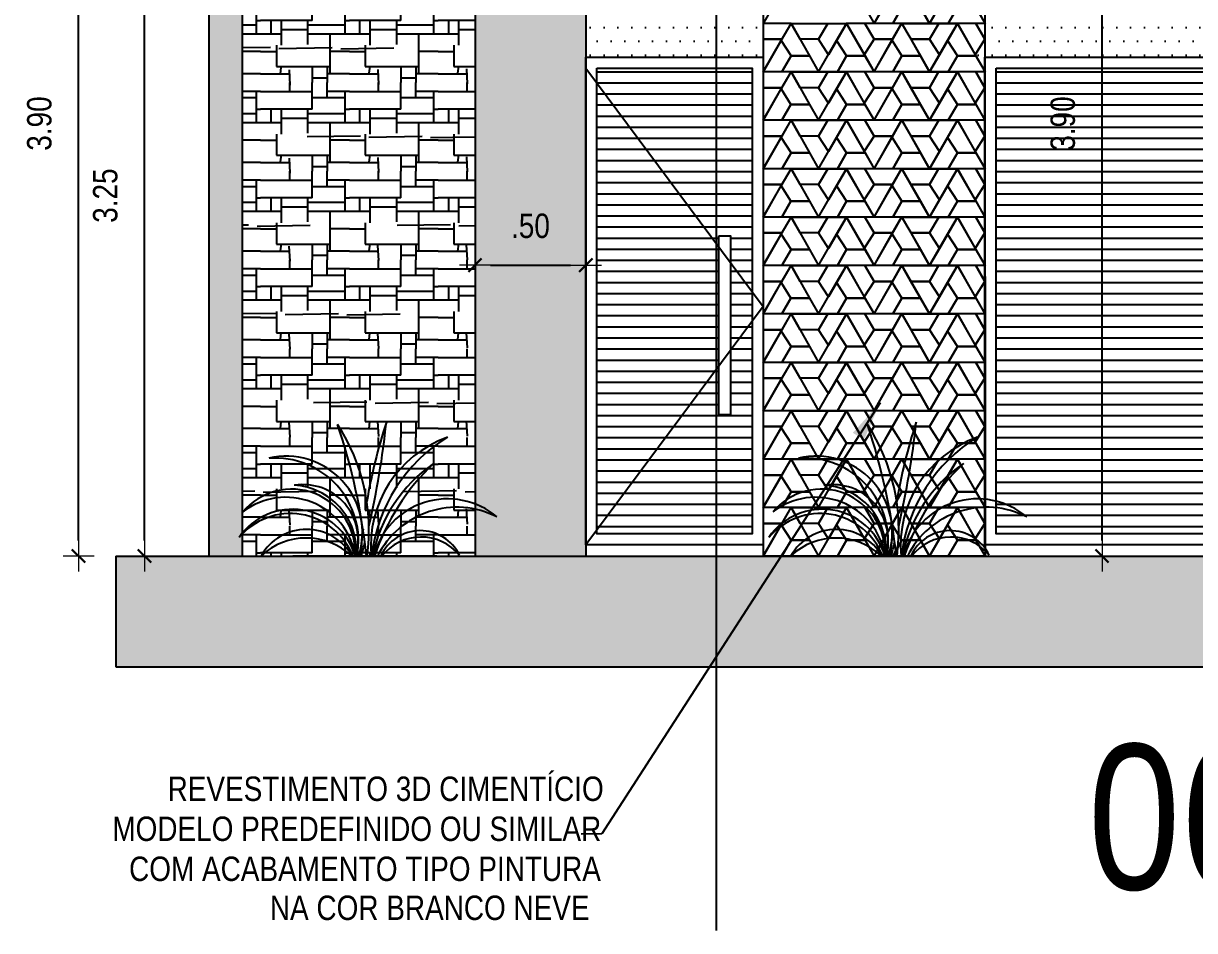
# Model space of a CAD drawing. Header units: millimetres. Extents: x -677 to -23, y -135 to 1112.
# Drawn here: x -68.19 to -62.91, y 872.84 to 876.93 of the extents above; entities that cross this region are included whole.
import ezdxf
from ezdxf.enums import TextEntityAlignment as Align

# ---------------------------------------------------------------- set-up
doc = ezdxf.new("R2010")
doc.units = ezdxf.units.MM
doc.header["$LTSCALE"] = 20
doc.header["$MEASUREMENT"] = 0
doc.header["$PDSIZE"] = -5
doc.linetypes.add('CONTINU', pattern=[0])
doc.linetypes.add('HIDDEN2', pattern=[0.1875, 0.125, -0.0625])
doc.layers.get('0').update_dxf_attribs({"linetype": 'CONTINUOUS'})
doc.layers.get('Defpoints').update_dxf_attribs({"linetype": 'CONTINUOUS'})
for name, color, linetype in [('AR-ALV', 5, 'CONTINUOUS'), ('COTAS', 7, 'CONTINUOUS'), ('E-hatch', 8, 'CONTINUOUS'), ('E-txt-g', 3, 'CONTINUOUS'), ('E-TXT-Y', 2, 'CONTINUOUS'), ('PLANTAS', 8, 'CONTINUOUS'), ('TEXTO3', 4, 'CONTINUOUS')]:
    doc.layers.add(name, color=color, linetype=linetype)
for name, color, linetype, lineweight in [('E-Pen-C', 4, 'CONTINUOUS', 15), ('E-Pen-G', 3, 'CONTINUOUS', 30), ('E-Txt-W', 7, 'CONTINUOUS', 20)]:
    doc.layers.add(name, color=color, linetype=linetype, lineweight=lineweight)
doc.styles.add('F2', font='swissc.ttf')
doc.dimstyles.new('DIMENSION-1', dxfattribs={"dimtxt": 0.11, "dimasz": 0.07, "dimexe": 1, "dimexo": 0, "dimgap": 0.12, "dimtad": 1, "dimzin": 7, "dimdsep": 46, "dimtxsty": 'F2', "dimblk1": 'TRACO', "dimblk2": 'TRACO', "dimsah": 1, "dimcen": 1, "dimse1": 1, "dimse2": 1, "dimclrd": 256, "dimclre": 256, "dimclrt": 6, "dimadec": 0, "dimazin": 0, "dimtfac": 1, "dimtix": 1, "dimtmove": 2, "dimatfit": 3, "dimldrblk": 'TRACO', "dimfxl": 1, "dimtolj": 1, "dimtzin": 0, "dimarcsym": 0})
doc.dimstyles.get("Standard").update_dxf_attribs({"dimtxt": 0.18, "dimasz": 0.18, "dimexe": 0.18, "dimexo": 0.0625, "dimgap": 0.09, "dimtad": 0, "dimtih": 1, "dimtoh": 1, "dimdec": 4, "dimzin": 0, "dimdsep": 46, "dimtxsty": 'Standard', "dimcen": 0.09, "dimadec": 0, "dimazin": 0, "dimtfac": 1, "dimtdec": 4, "dimtofl": 0, "dimtmove": 0, "dimatfit": 3, "dimfxl": 1, "dimtolj": 1, "dimtzin": 0, "dimarcsym": 0})
pattern_1 = [(7e-15, (-76.3195, 138.66608), (0.03125, 0.0625), [0, -0.0625])]

# ---------------------------------------------------------------- blocks, each defined once
blk = doc.blocks.new('PLANT3L')
at = {"layer": 'PLANTAS', "color": 8}
blk.add_line((0.3351, 0.0015), (-0.3143, 0.0015), dxfattribs=at)
for centre, radius, start, end in [((-0.844, 0.1188), 0.8728, 352.2755, 33.0522), ((-2.7892, -0.3038), 2.8236, 6.2078, 18.5584), ((2.4214, -0.1546), 2.4353, 161.8415, 170.5179), ((-3.6764, 1.0004), 3.8044, 346.8713, 354.0253), ((0.5549, 0.0478), 0.5179, 109.7641, 185.1275), ((0.7667, -0.0849), 0.7313, 121.6539, 173.2153), ((-0.344, 0.1081), 0.3431, 341.8974, 103.3195), ((-0.3936, 0.0678), 0.3752, 349.8247, 94.1396), ((0.6959, -0.1285), 0.6634, 124.5088, 168.6962), ((1.0314, -0.3304), 1.0326, 133.5399, 161.2512), ((-0.3232, 0.0255), 0.2951, 356.0104, 87.1327), ((-0.2675, 0.0759), 0.2474, 342.7807, 98.9544), ((-0.3201, 0.0157), 0.2871, 357.1633, 139.9251), ((-0.3458, -0.0523), 0.3187, 9.7129, 127.5025), ((-0.3154, -0.0813), 0.2937, 16.3782, 145.4428), ((0.3837, -0.0849), 0.3441, 49.7127, 165.4673), ((0.4246, -0.1784), 0.3997, 62.9698, 153.252), ((-0.3255, -0.1107), 0.3035, 21.6985, 139.7769), ((-0.253, -0.1136), 0.2351, 29.3177, 150.4844), ((2.4214, -0.1546), 2.4353, 173.4597, 176.3258), ((0.2607, -0.08), 0.1958, 25.7178, 155.4156), ((-0.2539, -0.2151), 0.2978, 46.662, 133.1395), ((-3.6764, 1.0004), 3.8044, 344.7781, 345.723), ((0.2638, -0.1375), 0.2245, 39.4292, 141.7202)]:
    blk.add_arc(centre, radius, start, end, dxfattribs=at)
blk = doc.blocks.new('TRACO')
at = {"layer": 'E-Pen-C'}
for p, q in [((0, 1), (0, -1)), ((-1, 0), (1, 0))]:
    blk.add_line(p, q, dxfattribs=at)
at = {"layer": 'E-Pen-G'}
blk.add_line((-0.424, -0.424), (0.424, 0.424), dxfattribs=at)
blk = doc.blocks.new('*D627')
at = {"color": 4, "lineweight": -2}
blk.add_line((-63.3236, 874.6024), (-63.3236, 878.3624), dxfattribs=at)
at = {"layer": 'Defpoints', "color": 0, "linetype": 'Continuous'}
for p in [(-63.8015, 878.4324), (-63.3236, 878.4324), (-63.8514, 874.5324)]:
    blk.add_point(p, dxfattribs=at)
at = {"color": 4, "linetype": 'Continuous', "lineweight": -2, "xscale": 0.07, "yscale": 0.07, "zscale": 0.07}
for p, rotation in [((-63.3236, 878.4324), 90), ((-63.3236, 874.5324), 270)]:
    blk.add_blockref('TRACO', p, dxfattribs=dict(at, rotation=rotation))
at = {"color": 4, "linetype": 'Continuous', "insert": (-63.5001, 876.4824), "char_height": 0.11, "attachment_point": 5, "rotation": 90, "style": 'F2'}
blk.add_mtext('\\A1;3.90', dxfattribs=at)
blk = doc.blocks.new('*D629')
at = {"color": 4, "lineweight": -2}
blk.add_line((-67.6423, 874.6024), (-67.6423, 877.7124), dxfattribs=at)
at = {"layer": 'Defpoints', "color": 0, "linetype": 'Continuous'}
for p in [(-67.6423, 877.7824), (-67.4352, 877.7824), (-67.4352, 874.5324)]:
    blk.add_point(p, dxfattribs=at)
at = {"color": 4, "linetype": 'Continuous', "lineweight": -2, "xscale": 0.07, "yscale": 0.07, "zscale": 0.07}
for p, rotation in [((-67.6423, 877.7824), 90), ((-67.6423, 874.5324), 270)]:
    blk.add_blockref('TRACO', p, dxfattribs=dict(at, rotation=rotation))
at = {"color": 4, "linetype": 'Continuous', "insert": (-67.8188, 876.1574), "char_height": 0.11, "attachment_point": 5, "rotation": 90, "style": 'F2'}
blk.add_mtext('\\A1;3.25', dxfattribs=at)
blk = doc.blocks.new('*D632')
at = {"color": 4, "lineweight": -2}
blk.add_line((-66.0815, 875.8441), (-65.7215, 875.8441), dxfattribs=at)
at = {"layer": 'Defpoints', "color": 0, "linetype": 'Continuous'}
for p in [(-66.1515, 876.8276), (-65.6515, 876.8276), (-65.6515, 875.8441)]:
    blk.add_point(p, dxfattribs=at)
at = {"color": 4, "linetype": 'Continuous', "lineweight": -2, "xscale": 0.07, "yscale": 0.07, "zscale": 0.07, "rotation": 180}
blk.add_blockref('TRACO', (-66.1515, 875.8441), dxfattribs=at)
at = {"color": 4, "linetype": 'Continuous', "lineweight": -2, "xscale": 0.07, "yscale": 0.07, "zscale": 0.07}
blk.add_blockref('TRACO', (-65.6515, 875.8441), dxfattribs=at)
at = {"color": 4, "linetype": 'Continuous', "insert": (-65.9015, 876.0205), "char_height": 0.11, "attachment_point": 5, "style": 'F2'}
blk.add_mtext('\\A1;.50', dxfattribs=at)
blk = doc.blocks.new('*D620')
at = {"color": 4, "lineweight": -2}
blk.add_line((-67.9398, 874.6024), (-67.9398, 878.3624), dxfattribs=at)
at = {"layer": 'Defpoints', "color": 0, "linetype": 'Continuous'}
for p in [(-67.9398, 878.4324), (-67.3515, 878.4324), (-67.3515, 874.5324)]:
    blk.add_point(p, dxfattribs=at)
at = {"color": 4, "linetype": 'Continuous', "lineweight": -2, "xscale": 0.07, "yscale": 0.07, "zscale": 0.07}
for p, rotation in [((-67.9398, 878.4324), 90), ((-67.9398, 874.5324), 270)]:
    blk.add_blockref('TRACO', p, dxfattribs=dict(at, rotation=rotation))
at = {"color": 4, "linetype": 'Continuous', "insert": (-68.1163, 876.4824), "char_height": 0.11, "attachment_point": 5, "rotation": 90, "style": 'F2'}
blk.add_mtext('\\A1;3.90', dxfattribs=at)
blk = doc.blocks.new('IND_DES')
at = {"layer": 'E-Txt-W', "color": 7}
blk.add_line((0.0269, -0.2428), (0.1984, -0.2428), dxfattribs=at)
at = {"layer": 'E-txt-g', "color": 7, "style": 'F2'}
for s, p in [('ESCALA', (-0.4463, -0.2864)), ('1', (0.2426, -0.2864)), (':', (0.3988, -0.2706))]:
    blk.add_text(s, height=0.1, dxfattribs=at).set_placement(p)
blk.add_attdef('ESCALA', (0.4897, -0.2812), '', height=0.1, dxfattribs=at)
at = {"layer": 'E-Txt-W', "color": 6, "style": 'F2'}
blk.add_attdef('00', text='', height=0.4, dxfattribs=at).set_placement((-0.7083, -0.2881), align=Align.CENTER)
at = {"layer": 'E-TXT-Y', "color": 7, "style": 'F2'}
for tag, p in [('PROJETO', (-0.4563, 0.1829)), ('DESENHO', (-0.4582, -0.0658))]:
    blk.add_attdef(tag, p, '', height=0.175, dxfattribs=at)

msp = doc.modelspace()

# ---------------------------------------------------------------- hatches: boundary and pattern name
at = {"linetype": 'Continuous'}
h = msp.add_hatch(dxfattribs=at)
h.set_pattern_fill('PATIO4', color=8, scale=0.4, style=0, pattern_type=2)
h.set_pattern_definition([(270, (-76.1075, 138.94608), (0.4, -0.4), [0.108, -0.292]), (180, (-76.0875, 138.94608), (-0.4, -0.4), [0.232, -0.168]), (7e-15, (-76.3195, 139.02608), (0.4, 0.4), [0.232, -0.168]), (7e-15, (-76.0875, 138.99808), (0.4, 0.4), [0.148, -0.252]), (90, (-76.0195, 138.99808), (-0.4, 0.4), [0.068, -0.332]), (7e-15, (-76.1075, 138.88608), (0.4, 0.4), [0.188, -0.212]), (180, (-76.0195, 138.68608), (-0.4, -0.4), [0.068, -0.332]), (270, (-75.9395, 139.02608), (0.4, -0.4), [0.14, -0.26]), (7e-15, (-75.9395, 138.94608), (0.4, 0.4), [0.02, -0.38]), (270, (-76.0075, 138.88608), (0.4, -0.4), [0.18, -0.22]), (7e-15, (-76.3195, 138.88608), (0.4, 0.4), [0.092, -0.308]), (270, (-76.2275, 138.94608), (0.4, -0.4), [0.112, -0.288]), (180.9548, (-76.007502, 138.838077), (-23.60000044446, -0.39998286928), [0.2400332, -23.7632996]), (180, (-75.9195, 139.02608), (-0.4, -0.4), [0.1, -0.3]), (180, (-75.9195, 138.70608), (-0.4, -0.4), [0.1, -0.3]), (270, (-76.0195, 138.73408), (0.4, -0.4), [0.068, -0.332]), (7e-15, (-76.3195, 138.70608), (0.4, 0.4), [0.132, -0.268]), (273.3665, (-76.191502, 138.734077), (0.40000438534, -6.3999997288), [0.0681176, -6.7436372]), (90, (-76.2715, 138.88608), (-0.4, 0.4), [0.06, -0.34]), (180, (-75.9195, 138.80608), (-0.4, -0.4), [0.088, -0.312]), (7e-15, (-76.3195, 138.80608), (0.4, 0.4), [0.072, -0.328]), (7e-15, (-76.2475, 138.73808), (0.4, 0.4), [0.24, -0.16]), (90, (-76.1875, 139.02608), (-0.4, 0.4), [0.04, -0.36]), (7e-15, (-76.1075, 138.92608), (0.4, 0.4), [0.168, -0.232]), (7e-15, (-76.2275, 138.90608), (0.4, 0.4), [0.12, -0.28]), (270, (-76.2475, 138.83408), (0.4, -0.4), [0.096, -0.304]), (262.875, (-76.2275, 138.738077), (0.3999993128, 2.800000152), [0.0322492, -3.192654]), (90, (-76.0875, 138.94608), (-0.4, 0.4), [0.12, -0.28]), (270, (-76.0875, 138.73808), (0.4, -0.4), [0.072, -0.328])])
h.paths.add_polyline_path([(-63.8515, 878.3824), (-67.3515, 878.3824), (-67.3515, 877.7824), (-67.2015, 877.7824), (-67.2015, 874.5324), (-66.1515, 874.5324), (-66.1515, 877.7824), (-63.8515, 877.7824)])
h = msp.add_hatch()
h.set_pattern_fill('DOTS', color=6, style=0)
h.set_pattern_definition(pattern_1)
h.paths.add_polyline_path([(-66.1515, 877.7824), (-66.1515, 874.5324), (-65.6515, 874.5324), (-65.6515, 877.2824), (-64.5268, 877.2824), (-64.5206, 877.2932), (-64.5137, 877.2824), (-60.8515, 877.2824), (-60.8515, 874.5324), (-60.3515, 874.5324), (-60.3515, 877.7824)])
h.paths.add_polyline_path([(-67.3515, 874.5324), (-67.2015, 874.5324), (-67.2015, 877.7824), (-67.3515, 877.7824)])
h = msp.add_hatch()
h.set_pattern_fill('DOTS,_O', color=4)
h.set_pattern_definition(pattern_1)
h.paths.add_polyline_path([(-64.8515, 877.1521), (-64.8522, 877.1521), (-64.8515, 877.1533), (-64.8515, 877.2824), (-65.6515, 877.2824), (-65.6515, 876.7824), (-64.8515, 876.7824), (-64.8515, 876.9338), (-64.8522, 876.9338), (-64.8515, 876.9349)])
h.paths.add_polyline_path([(-60.8515, 877.2824), (-63.8619, 877.2824), (-63.8956, 877.2297), (-63.8921, 877.2237), (-63.8514, 877.1521), (-63.8926, 877.1521), (-63.8515, 877.0805), (-63.8959, 877.0109), (-63.8514, 876.9338), (-63.8926, 876.9338), (-63.8515, 876.8622), (-63.8956, 876.7931), (-63.8921, 876.787), (-63.8515, 876.7157), (-63.8515, 876.7824), (-60.8515, 876.7824)])
h = msp.add_hatch(dxfattribs=at)
h.set_pattern_fill('ANSI31', color=8, scale=0.4, angle=135, style=0)
h.set_pattern_definition([(180, (-76.3195, 138.666077), (-7e-18, -0.05), [])])
h.paths.add_polyline_path([(-63.8015, 876.7324), (-60.9015, 876.7324), (-60.9015, 874.6324), (-63.8015, 874.6324)])
h.paths.add_polyline_path([(-65.6015, 876.7324), (-64.9015, 876.7324), (-64.9015, 874.6324), (-65.6015, 874.6324)])
h.paths.add_polyline_path([(-65.0521, 875.9758), (-64.9999, 875.9758), (-64.9999, 875.1683), (-65.0521, 875.1683)], flags=16)
at = {"layer": 'COTAS', "linetype": 'CONTINU'}
h = msp.add_hatch(dxfattribs=at)
h.set_pattern_fill('ANSI38', color=8, scale=0.25, style=0)
h.set_pattern_definition([(45, (14.953876, 138.616077), (-0.0220970869, 0.0220970869), []), (135, (14.953876, 138.616077), (-0.0662912607, 0.0220970869), [0.078125, -0.046875])])
h.paths.add_polyline_path([(-59.9532, 874.0324), (-59.9532, 874.5324), (-67.7713, 874.5324), (-67.7713, 874.0324)])

# ---------------------------------------------------------------- linework, layer by layer
at = {"color": 8, "linetype": 'Continuous'}
for p, q in [((-65.0642, 878.8477), (-65.0642, 872.8435)), ((-64.8515, 877.2824), (-64.8515, 874.5324)), ((-63.8515, 877.2824), (-63.8514, 874.5324)), ((-67.7713, 874.5324), (-67.7713, 874.0324))]:
    msp.add_line(p, q, dxfattribs=at)
at = {"color": 1, "linetype": 'Continuous'}
msp.add_line((-67.7713, 874.5324), (-59.9532, 874.5324), dxfattribs=at)
at = {"color": 8, "linetype": 'Continuous', "flags": 128}
for points in [[(-64.8515, 876.9354), (-64.8506, 876.9338), (-64.767, 877.0805), (-64.8507, 877.0805), (-64.8515, 877.0792)], [(-64.8515, 876.8636), (-64.8507, 876.8622), (-64.767, 876.8622), (-64.7263, 876.9338), (-64.8515, 876.9338)], [(-63.8514, 876.9338), (-63.8926, 876.9338), (-63.8515, 876.8622), (-63.8514, 876.8622)], [(-64.8515, 876.8609), (-64.8507, 876.8622), (-64.8515, 876.8636)], [(-64.8515, 876.7171), (-64.8506, 876.7155), (-64.767, 876.8622), (-64.8507, 876.8622), (-64.8515, 876.8609)], [(-63.8514, 876.8622), (-63.8515, 876.8622), (-63.8959, 876.7926), (-63.8514, 876.7155)], [(-64.8516, 876.6453), (-64.8508, 876.6439), (-64.7672, 876.6439), (-64.7264, 876.7155), (-64.8516, 876.7155)], [(-63.8515, 876.7155), (-63.8927, 876.7155), (-63.8516, 876.6439), (-63.8515, 876.6439)], [(-64.8516, 876.6426), (-64.8508, 876.6439), (-64.8516, 876.6453)], [(-64.8516, 876.4988), (-64.8507, 876.4972), (-64.7672, 876.6439), (-64.8508, 876.6439), (-64.8516, 876.6426)], [(-63.8515, 876.6439), (-63.8516, 876.6439), (-63.896, 876.5743), (-63.8515, 876.4972)], [(-64.8515, 876.427), (-64.8507, 876.4256), (-64.767, 876.4256), (-64.7263, 876.4972), (-64.8515, 876.4972)], [(-63.8514, 876.4972), (-63.8926, 876.4972), (-63.8515, 876.4256), (-63.8514, 876.4256)], [(-64.8515, 876.4243), (-64.8507, 876.4256), (-64.8515, 876.427)], [(-64.8515, 876.2805), (-64.8506, 876.2789), (-64.767, 876.4256), (-64.8507, 876.4256), (-64.8515, 876.4243)], [(-63.8514, 876.4256), (-63.8515, 876.4256), (-63.8959, 876.356), (-63.8514, 876.2789)], [(-64.8516, 876.2087), (-64.8508, 876.2073), (-64.7672, 876.2073), (-64.7264, 876.2789), (-64.8516, 876.2789)], [(-63.8515, 876.2789), (-63.8927, 876.2789), (-63.8516, 876.2073), (-63.8515, 876.2073)], [(-64.8516, 876.206), (-64.8508, 876.2073), (-64.8516, 876.2087)], [(-64.8516, 876.0622), (-64.8507, 876.0605), (-64.7672, 876.2073), (-64.8508, 876.2073), (-64.8516, 876.206)], [(-63.8515, 876.2073), (-63.8516, 876.2073), (-63.896, 876.1377), (-63.8515, 876.0605)], [(-64.8515, 875.9904), (-64.8507, 875.989), (-64.767, 875.989), (-64.7263, 876.0605), (-64.8515, 876.0605)], [(-63.8514, 876.0605), (-63.8926, 876.0605), (-63.8515, 875.989), (-63.8514, 875.989)], [(-64.8515, 875.9877), (-64.8507, 875.989), (-64.8515, 875.9904)], [(-64.8515, 875.8439), (-64.8506, 875.8422), (-64.767, 875.989), (-64.8507, 875.989), (-64.8515, 875.9877)], [(-63.8514, 875.989), (-63.8515, 875.989), (-63.8959, 875.9194), (-63.8514, 875.8422)], [(-64.8516, 875.7721), (-64.8508, 875.7707), (-64.7672, 875.7707), (-64.7264, 875.8422), (-64.8516, 875.8422)], [(-63.8515, 875.8422), (-63.8927, 875.8422), (-63.8516, 875.7707), (-63.8515, 875.7707)], [(-64.8516, 875.7694), (-64.8508, 875.7707), (-64.8516, 875.7721)], [(-64.8516, 875.6256), (-64.8507, 875.6239), (-64.7672, 875.7707), (-64.8508, 875.7707), (-64.8516, 875.7694)], [(-63.8515, 875.7707), (-63.8516, 875.7707), (-63.896, 875.7011), (-63.8515, 875.6239)], [(-64.8515, 875.5538), (-64.8507, 875.5523), (-64.767, 875.5523), (-64.7263, 875.6239), (-64.8515, 875.6239)], [(-63.8514, 875.6239), (-63.8926, 875.6239), (-63.8515, 875.5523), (-63.8514, 875.5523)], [(-64.8515, 875.5511), (-64.8507, 875.5523), (-64.8515, 875.5538)], [(-64.8515, 875.4073), (-64.8506, 875.4056), (-64.767, 875.5523), (-64.8507, 875.5523), (-64.8515, 875.5511)], [(-63.8514, 875.5523), (-63.8515, 875.5523), (-63.8959, 875.4828), (-63.8514, 875.4056)], [(-64.8515, 875.3355), (-64.8507, 875.334), (-64.767, 875.334), (-64.7263, 875.4056), (-64.8515, 875.4056)], [(-63.8514, 875.4056), (-63.8926, 875.4056), (-63.8515, 875.334), (-63.8514, 875.334)], [(-64.8515, 875.3327), (-64.8507, 875.334), (-64.8515, 875.3355)], [(-64.8515, 875.189), (-64.8506, 875.1873), (-64.767, 875.334), (-64.8507, 875.334), (-64.8515, 875.3327)], [(-63.8514, 875.334), (-63.8515, 875.334), (-63.8959, 875.2645), (-63.8514, 875.1873)], [(-64.8515, 875.1172), (-64.8507, 875.1157), (-64.767, 875.1157), (-64.7263, 875.1873), (-64.8515, 875.1873)], [(-63.8514, 875.1873), (-63.8926, 875.1873), (-63.8515, 875.1157), (-63.8514, 875.1157)], [(-64.8515, 875.1144), (-64.8507, 875.1157), (-64.8515, 875.1172)], [(-64.8515, 874.9707), (-64.8506, 874.969), (-64.767, 875.1157), (-64.8507, 875.1157), (-64.8515, 875.1144)], [(-63.8514, 875.1157), (-63.8515, 875.1157), (-63.8959, 875.0462), (-63.8514, 874.969)], [(-64.8515, 874.8989), (-64.8507, 874.8974), (-64.767, 874.8974), (-64.7263, 874.969), (-64.8515, 874.969)], [(-63.8514, 874.969), (-63.8926, 874.969), (-63.8515, 874.8974), (-63.8514, 874.8974)], [(-64.8515, 874.8961), (-64.8507, 874.8974), (-64.8515, 874.8989)], [(-64.8515, 874.7524), (-64.8506, 874.7507), (-64.767, 874.8974), (-64.8507, 874.8974), (-64.8515, 874.8961)], [(-63.8514, 874.8974), (-63.8515, 874.8974), (-63.8959, 874.8279), (-63.8514, 874.7507)], [(-64.8515, 874.6806), (-64.8507, 874.6791), (-64.767, 874.6791), (-64.7263, 874.7507), (-64.8515, 874.7507)], [(-63.8514, 874.7507), (-63.8926, 874.7507), (-63.8515, 874.6791), (-63.8514, 874.6791)], [(-64.8515, 874.6778), (-64.8507, 874.6791), (-64.8515, 874.6806)], [(-64.8515, 874.5341), (-64.8506, 874.5324), (-64.767, 874.6791), (-64.8507, 874.6791), (-64.8515, 874.6778)], [(-63.8514, 874.6791), (-63.8515, 874.6791), (-63.8959, 874.6096), (-63.8514, 874.5324)]]:
    msp.add_lwpolyline(points, dxfattribs=at)
for points in [[(-64.2682, 877.0805), (-64.3519, 877.0805), (-64.3963, 877.0109), (-64.3518, 876.9338)], [(-64.226, 877.0054), (-64.2671, 876.9338), (-64.3518, 876.9338), (-64.2704, 877.0749)], [(-64.1851, 877.0805), (-64.1014, 877.0805), (-64.057, 877.0109), (-64.1016, 876.9338)], [(-63.9758, 877.0054), (-64.0169, 876.9338), (-64.1016, 876.9338), (-64.0202, 877.0749)], [(-64.1016, 876.9338), (-64.2671, 876.9338), (-64.226, 877.0054), (-64.1423, 877.0054)], [(-63.8514, 876.9338), (-64.0169, 876.9338), (-63.9758, 877.0054), (-63.8921, 877.0054)], [(-64.6427, 876.787), (-64.7264, 876.787), (-64.7708, 876.8566), (-64.7263, 876.9338)], [(-64.7263, 876.9338), (-64.5608, 876.9338), (-64.6019, 876.8622), (-64.6855, 876.8622)], [(-64.6019, 876.8622), (-64.5608, 876.9338), (-64.4761, 876.9338), (-64.5575, 876.7926)], [(-64.3925, 876.787), (-64.4762, 876.787), (-64.5206, 876.8566), (-64.4761, 876.9338)], [(-64.3519, 876.8622), (-64.393, 876.9338), (-64.4777, 876.9338), (-64.3963, 876.7926)], [(-64.2275, 876.9338), (-64.393, 876.9338), (-64.3519, 876.8622), (-64.2682, 876.8622)], [(-64.1423, 876.787), (-64.226, 876.787), (-64.2704, 876.8566), (-64.2259, 876.9338)], [(-64.2259, 876.9338), (-64.0604, 876.9338), (-64.1014, 876.8622), (-64.1851, 876.8622)], [(-64.1014, 876.8622), (-64.0604, 876.9338), (-63.9756, 876.9338), (-64.057, 876.7926)], [(-63.8921, 876.787), (-63.9758, 876.787), (-64.0202, 876.8566), (-63.9756, 876.9338)], [(-63.8515, 876.8622), (-63.8926, 876.9338), (-63.9773, 876.9338), (-63.8959, 876.7926)], [(-64.2682, 876.8622), (-64.3519, 876.8622), (-64.3963, 876.7926), (-64.3518, 876.7155)], [(-64.1851, 876.8622), (-64.1014, 876.8622), (-64.057, 876.7926), (-64.1016, 876.7155)], [(-64.7264, 876.787), (-64.7675, 876.7155), (-64.8522, 876.7155), (-64.7708, 876.8566)], [(-64.4762, 876.787), (-64.5173, 876.7155), (-64.602, 876.7155), (-64.5206, 876.8566)], [(-64.226, 876.787), (-64.2671, 876.7155), (-64.3518, 876.7155), (-64.2704, 876.8566)], [(-63.9758, 876.787), (-64.0169, 876.7155), (-64.1016, 876.7155), (-64.0202, 876.8566)], [(-64.602, 876.7155), (-64.7675, 876.7155), (-64.7264, 876.787), (-64.6427, 876.787)], [(-64.3518, 876.7155), (-64.5173, 876.7155), (-64.4762, 876.787), (-64.3925, 876.787)], [(-64.1016, 876.7155), (-64.2671, 876.7155), (-64.226, 876.787), (-64.1423, 876.787)], [(-63.8514, 876.7155), (-64.0169, 876.7155), (-63.9758, 876.787), (-63.8921, 876.787)], [(-64.6429, 876.5687), (-64.7265, 876.5687), (-64.7709, 876.6383), (-64.7264, 876.7155)], [(-64.7264, 876.7155), (-64.5609, 876.7155), (-64.602, 876.6439), (-64.6857, 876.6439)], [(-64.602, 876.6439), (-64.5609, 876.7155), (-64.4762, 876.7155), (-64.5576, 876.5743)], [(-64.3927, 876.5687), (-64.4763, 876.5687), (-64.5207, 876.6383), (-64.4762, 876.7155)], [(-64.352, 876.6439), (-64.3931, 876.7155), (-64.4778, 876.7155), (-64.3964, 876.5743)], [(-64.2276, 876.7155), (-64.3931, 876.7155), (-64.352, 876.6439), (-64.2684, 876.6439)], [(-64.1425, 876.5687), (-64.2261, 876.5687), (-64.2705, 876.6383), (-64.226, 876.7155)], [(-64.226, 876.7155), (-64.0605, 876.7155), (-64.1016, 876.6439), (-64.1852, 876.6439)], [(-64.1016, 876.6439), (-64.0605, 876.7155), (-63.9758, 876.7155), (-64.0572, 876.5743)], [(-63.8923, 876.5687), (-63.9759, 876.5687), (-64.0203, 876.6383), (-63.9758, 876.7155)], [(-63.8516, 876.6439), (-63.8927, 876.7155), (-63.9774, 876.7155), (-63.896, 876.5743)], [(-64.7265, 876.5687), (-64.7676, 876.4972), (-64.8523, 876.4972), (-64.7709, 876.6383)], [(-64.4763, 876.5687), (-64.5174, 876.4972), (-64.6021, 876.4972), (-64.5207, 876.6383)], [(-64.2684, 876.6439), (-64.352, 876.6439), (-64.3964, 876.5743), (-64.3519, 876.4972)], [(-64.2261, 876.5687), (-64.2672, 876.4972), (-64.3519, 876.4972), (-64.2705, 876.6383)], [(-64.1852, 876.6439), (-64.1016, 876.6439), (-64.0572, 876.5743), (-64.1017, 876.4972)], [(-63.9759, 876.5687), (-64.017, 876.4972), (-64.1017, 876.4972), (-64.0203, 876.6383)], [(-64.6021, 876.4972), (-64.7676, 876.4972), (-64.7265, 876.5687), (-64.6429, 876.5687)], [(-64.3519, 876.4972), (-64.5174, 876.4972), (-64.4763, 876.5687), (-64.3927, 876.5687)], [(-64.1017, 876.4972), (-64.2672, 876.4972), (-64.2261, 876.5687), (-64.1425, 876.5687)], [(-63.8515, 876.4972), (-64.017, 876.4972), (-63.9759, 876.5687), (-63.8923, 876.5687)], [(-64.6427, 876.3504), (-64.7264, 876.3504), (-64.7708, 876.42), (-64.7263, 876.4972)], [(-64.7263, 876.4972), (-64.5608, 876.4972), (-64.6019, 876.4256), (-64.6855, 876.4256)], [(-64.6019, 876.4256), (-64.5608, 876.4972), (-64.4761, 876.4972), (-64.5575, 876.356)], [(-64.3925, 876.3504), (-64.4762, 876.3504), (-64.5206, 876.42), (-64.4761, 876.4972)], [(-64.3519, 876.4256), (-64.393, 876.4972), (-64.4777, 876.4972), (-64.3963, 876.356)], [(-64.2275, 876.4972), (-64.393, 876.4972), (-64.3519, 876.4256), (-64.2682, 876.4256)], [(-64.1423, 876.3504), (-64.226, 876.3504), (-64.2704, 876.42), (-64.2259, 876.4972)], [(-64.2259, 876.4972), (-64.0604, 876.4972), (-64.1014, 876.4256), (-64.1851, 876.4256)], [(-64.1014, 876.4256), (-64.0604, 876.4972), (-63.9756, 876.4972), (-64.057, 876.356)], [(-63.8921, 876.3504), (-63.9758, 876.3504), (-64.0202, 876.42), (-63.9756, 876.4972)], [(-63.8515, 876.4256), (-63.8926, 876.4972), (-63.9773, 876.4972), (-63.8959, 876.356)], [(-64.7264, 876.3504), (-64.7675, 876.2789), (-64.8522, 876.2789), (-64.7708, 876.42)], [(-64.4762, 876.3504), (-64.5173, 876.2789), (-64.602, 876.2789), (-64.5206, 876.42)], [(-64.2682, 876.4256), (-64.3519, 876.4256), (-64.3963, 876.356), (-64.3518, 876.2789)], [(-64.226, 876.3504), (-64.2671, 876.2789), (-64.3518, 876.2789), (-64.2704, 876.42)], [(-64.1851, 876.4256), (-64.1014, 876.4256), (-64.057, 876.356), (-64.1016, 876.2789)], [(-63.9758, 876.3504), (-64.0169, 876.2789), (-64.1016, 876.2789), (-64.0202, 876.42)], [(-64.602, 876.2789), (-64.7675, 876.2789), (-64.7264, 876.3504), (-64.6427, 876.3504)], [(-64.3518, 876.2789), (-64.5173, 876.2789), (-64.4762, 876.3504), (-64.3925, 876.3504)], [(-64.1016, 876.2789), (-64.2671, 876.2789), (-64.226, 876.3504), (-64.1423, 876.3504)], [(-63.8514, 876.2789), (-64.0169, 876.2789), (-63.9758, 876.3504), (-63.8921, 876.3504)], [(-64.6429, 876.1321), (-64.7265, 876.1321), (-64.7709, 876.2017), (-64.7264, 876.2789)], [(-64.7264, 876.2789), (-64.5609, 876.2789), (-64.602, 876.2073), (-64.6857, 876.2073)], [(-64.602, 876.2073), (-64.5609, 876.2789), (-64.4762, 876.2789), (-64.5576, 876.1377)], [(-64.3927, 876.1321), (-64.4763, 876.1321), (-64.5207, 876.2017), (-64.4762, 876.2789)], [(-64.352, 876.2073), (-64.3931, 876.2789), (-64.4778, 876.2789), (-64.3964, 876.1377)], [(-64.2276, 876.2789), (-64.3931, 876.2789), (-64.352, 876.2073), (-64.2684, 876.2073)], [(-64.1425, 876.1321), (-64.2261, 876.1321), (-64.2705, 876.2017), (-64.226, 876.2789)], [(-64.226, 876.2789), (-64.0605, 876.2789), (-64.1016, 876.2073), (-64.1852, 876.2073)], [(-64.1016, 876.2073), (-64.0605, 876.2789), (-63.9758, 876.2789), (-64.0572, 876.1377)], [(-63.8923, 876.1321), (-63.9759, 876.1321), (-64.0203, 876.2017), (-63.9758, 876.2789)], [(-63.8516, 876.2073), (-63.8927, 876.2789), (-63.9774, 876.2789), (-63.896, 876.1377)], [(-64.7265, 876.1321), (-64.7676, 876.0605), (-64.8523, 876.0605), (-64.7709, 876.2017)], [(-64.4763, 876.1321), (-64.5174, 876.0605), (-64.6021, 876.0605), (-64.5207, 876.2017)], [(-64.2684, 876.2073), (-64.352, 876.2073), (-64.3964, 876.1377), (-64.3519, 876.0605)], [(-64.2261, 876.1321), (-64.2672, 876.0605), (-64.3519, 876.0605), (-64.2705, 876.2017)], [(-64.1852, 876.2073), (-64.1016, 876.2073), (-64.0572, 876.1377), (-64.1017, 876.0605)], [(-63.9759, 876.1321), (-64.017, 876.0605), (-64.1017, 876.0605), (-64.0203, 876.2017)], [(-64.6021, 876.0605), (-64.7676, 876.0605), (-64.7265, 876.1321), (-64.6429, 876.1321)], [(-64.3519, 876.0605), (-64.5174, 876.0605), (-64.4763, 876.1321), (-64.3927, 876.1321)], [(-64.1017, 876.0605), (-64.2672, 876.0605), (-64.2261, 876.1321), (-64.1425, 876.1321)], [(-63.8515, 876.0605), (-64.017, 876.0605), (-63.9759, 876.1321), (-63.8923, 876.1321)], [(-64.6427, 875.9138), (-64.7264, 875.9138), (-64.7708, 875.9834), (-64.7263, 876.0605)], [(-64.7263, 876.0605), (-64.5608, 876.0605), (-64.6019, 875.989), (-64.6855, 875.989)], [(-64.6019, 875.989), (-64.5608, 876.0605), (-64.4761, 876.0605), (-64.5575, 875.9194)], [(-64.3925, 875.9138), (-64.4762, 875.9138), (-64.5206, 875.9834), (-64.4761, 876.0605)], [(-64.3519, 875.989), (-64.393, 876.0605), (-64.4777, 876.0605), (-64.3963, 875.9194)], [(-64.2275, 876.0605), (-64.393, 876.0605), (-64.3519, 875.989), (-64.2682, 875.989)], [(-64.1423, 875.9138), (-64.226, 875.9138), (-64.2704, 875.9834), (-64.2259, 876.0605)], [(-64.2259, 876.0605), (-64.0604, 876.0605), (-64.1014, 875.989), (-64.1851, 875.989)], [(-64.1014, 875.989), (-64.0604, 876.0605), (-63.9756, 876.0605), (-64.057, 875.9194)], [(-63.8921, 875.9138), (-63.9758, 875.9138), (-64.0202, 875.9834), (-63.9756, 876.0605)], [(-63.8515, 875.989), (-63.8926, 876.0605), (-63.9773, 876.0605), (-63.8959, 875.9194)], [(-64.7264, 875.9138), (-64.7675, 875.8422), (-64.8522, 875.8422), (-64.7708, 875.9834)], [(-64.4762, 875.9138), (-64.5173, 875.8422), (-64.602, 875.8422), (-64.5206, 875.9834)], [(-64.2682, 875.989), (-64.3519, 875.989), (-64.3963, 875.9194), (-64.3518, 875.8422)], [(-64.226, 875.9138), (-64.2671, 875.8422), (-64.3518, 875.8422), (-64.2704, 875.9834)], [(-64.1851, 875.989), (-64.1014, 875.989), (-64.057, 875.9194), (-64.1016, 875.8422)], [(-63.9758, 875.9138), (-64.0169, 875.8422), (-64.1016, 875.8422), (-64.0202, 875.9834)], [(-64.602, 875.8422), (-64.7675, 875.8422), (-64.7264, 875.9138), (-64.6427, 875.9138)], [(-64.3518, 875.8422), (-64.5173, 875.8422), (-64.4762, 875.9138), (-64.3925, 875.9138)], [(-64.1016, 875.8422), (-64.2671, 875.8422), (-64.226, 875.9138), (-64.1423, 875.9138)], [(-63.8514, 875.8422), (-64.0169, 875.8422), (-63.9758, 875.9138), (-63.8921, 875.9138)], [(-64.6429, 875.6955), (-64.7265, 875.6955), (-64.7709, 875.7651), (-64.7264, 875.8422)], [(-64.7264, 875.8422), (-64.5609, 875.8422), (-64.602, 875.7707), (-64.6857, 875.7707)], [(-64.602, 875.7707), (-64.5609, 875.8422), (-64.4762, 875.8422), (-64.5576, 875.7011)], [(-64.3927, 875.6955), (-64.4763, 875.6955), (-64.5207, 875.7651), (-64.4762, 875.8422)], [(-64.352, 875.7707), (-64.3931, 875.8422), (-64.4778, 875.8422), (-64.3964, 875.7011)], [(-64.2276, 875.8422), (-64.3931, 875.8422), (-64.352, 875.7707), (-64.2684, 875.7707)], [(-64.1425, 875.6955), (-64.2261, 875.6955), (-64.2705, 875.7651), (-64.226, 875.8422)], [(-64.226, 875.8422), (-64.0605, 875.8422), (-64.1016, 875.7707), (-64.1852, 875.7707)], [(-64.1016, 875.7707), (-64.0605, 875.8422), (-63.9758, 875.8422), (-64.0572, 875.7011)], [(-63.8923, 875.6955), (-63.9759, 875.6955), (-64.0203, 875.7651), (-63.9758, 875.8422)], [(-63.8516, 875.7707), (-63.8927, 875.8422), (-63.9774, 875.8422), (-63.896, 875.7011)], [(-64.7265, 875.6955), (-64.7676, 875.6239), (-64.8523, 875.6239), (-64.7709, 875.7651)], [(-64.4763, 875.6955), (-64.5174, 875.6239), (-64.6021, 875.6239), (-64.5207, 875.7651)], [(-64.2684, 875.7707), (-64.352, 875.7707), (-64.3964, 875.7011), (-64.3519, 875.6239)], [(-64.2261, 875.6955), (-64.2672, 875.6239), (-64.3519, 875.6239), (-64.2705, 875.7651)], [(-64.1852, 875.7707), (-64.1016, 875.7707), (-64.0572, 875.7011), (-64.1017, 875.6239)], [(-63.9759, 875.6955), (-64.017, 875.6239), (-64.1017, 875.6239), (-64.0203, 875.7651)], [(-64.6021, 875.6239), (-64.7676, 875.6239), (-64.7265, 875.6955), (-64.6429, 875.6955)], [(-64.3519, 875.6239), (-64.5174, 875.6239), (-64.4763, 875.6955), (-64.3927, 875.6955)], [(-64.1017, 875.6239), (-64.2672, 875.6239), (-64.2261, 875.6955), (-64.1425, 875.6955)], [(-63.8515, 875.6239), (-64.017, 875.6239), (-63.9759, 875.6955), (-63.8923, 875.6955)], [(-64.6427, 875.4772), (-64.7264, 875.4772), (-64.7708, 875.5468), (-64.7263, 875.6239)], [(-64.7263, 875.6239), (-64.5608, 875.6239), (-64.6019, 875.5523), (-64.6855, 875.5523)], [(-64.6019, 875.5523), (-64.5608, 875.6239), (-64.4761, 875.6239), (-64.5575, 875.4828)], [(-64.3925, 875.4772), (-64.4762, 875.4772), (-64.5206, 875.5468), (-64.4761, 875.6239)], [(-64.3519, 875.5523), (-64.393, 875.6239), (-64.4777, 875.6239), (-64.3963, 875.4828)], [(-64.2275, 875.6239), (-64.393, 875.6239), (-64.3519, 875.5523), (-64.2682, 875.5523)], [(-64.1423, 875.4772), (-64.226, 875.4772), (-64.2704, 875.5468), (-64.2259, 875.6239)], [(-64.2259, 875.6239), (-64.0604, 875.6239), (-64.1014, 875.5523), (-64.1851, 875.5523)], [(-64.1014, 875.5523), (-64.0604, 875.6239), (-63.9756, 875.6239), (-64.057, 875.4828)], [(-63.8921, 875.4772), (-63.9758, 875.4772), (-64.0202, 875.5468), (-63.9756, 875.6239)], [(-63.8515, 875.5523), (-63.8926, 875.6239), (-63.9773, 875.6239), (-63.8959, 875.4828)], [(-64.7264, 875.4772), (-64.7675, 875.4056), (-64.8522, 875.4056), (-64.7708, 875.5468)], [(-64.4762, 875.4772), (-64.5173, 875.4056), (-64.602, 875.4056), (-64.5206, 875.5468)], [(-64.2682, 875.5523), (-64.3519, 875.5523), (-64.3963, 875.4828), (-64.3518, 875.4056)], [(-64.226, 875.4772), (-64.2671, 875.4056), (-64.3518, 875.4056), (-64.2704, 875.5468)], [(-64.1851, 875.5523), (-64.1014, 875.5523), (-64.057, 875.4828), (-64.1016, 875.4056)], [(-63.9758, 875.4772), (-64.0169, 875.4056), (-64.1016, 875.4056), (-64.0202, 875.5468)], [(-64.602, 875.4056), (-64.7675, 875.4056), (-64.7264, 875.4772), (-64.6427, 875.4772)], [(-64.3518, 875.4056), (-64.5173, 875.4056), (-64.4762, 875.4772), (-64.3925, 875.4772)], [(-64.1016, 875.4056), (-64.2671, 875.4056), (-64.226, 875.4772), (-64.1423, 875.4772)], [(-63.8514, 875.4056), (-64.0169, 875.4056), (-63.9758, 875.4772), (-63.8921, 875.4772)], [(-64.6427, 875.2589), (-64.7264, 875.2589), (-64.7708, 875.3284), (-64.7263, 875.4056)], [(-64.7263, 875.4056), (-64.5608, 875.4056), (-64.6019, 875.334), (-64.6855, 875.334)], [(-64.6019, 875.334), (-64.5608, 875.4056), (-64.4761, 875.4056), (-64.5575, 875.2645)], [(-64.3925, 875.2589), (-64.4762, 875.2589), (-64.5206, 875.3284), (-64.4761, 875.4056)], [(-64.3519, 875.334), (-64.393, 875.4056), (-64.4777, 875.4056), (-64.3963, 875.2645)], [(-64.2275, 875.4056), (-64.393, 875.4056), (-64.3519, 875.334), (-64.2682, 875.334)], [(-64.1423, 875.2589), (-64.226, 875.2589), (-64.2704, 875.3284), (-64.2259, 875.4056)], [(-64.2259, 875.4056), (-64.0604, 875.4056), (-64.1014, 875.334), (-64.1851, 875.334)], [(-64.1014, 875.334), (-64.0604, 875.4056), (-63.9756, 875.4056), (-64.057, 875.2645)], [(-63.8921, 875.2589), (-63.9758, 875.2589), (-64.0202, 875.3284), (-63.9756, 875.4056)], [(-63.8515, 875.334), (-63.8926, 875.4056), (-63.9773, 875.4056), (-63.8959, 875.2645)], [(-64.2682, 875.334), (-64.3519, 875.334), (-64.3963, 875.2645), (-64.3518, 875.1873)], [(-64.1851, 875.334), (-64.1014, 875.334), (-64.057, 875.2645), (-64.1016, 875.1873)], [(-64.7264, 875.2589), (-64.7675, 875.1873), (-64.8522, 875.1873), (-64.7708, 875.3284)], [(-64.4762, 875.2589), (-64.5173, 875.1873), (-64.602, 875.1873), (-64.5206, 875.3284)], [(-64.226, 875.2589), (-64.2671, 875.1873), (-64.3518, 875.1873), (-64.2704, 875.3284)], [(-63.9758, 875.2589), (-64.0169, 875.1873), (-64.1016, 875.1873), (-64.0202, 875.3284)], [(-64.602, 875.1873), (-64.7675, 875.1873), (-64.7264, 875.2589), (-64.6427, 875.2589)], [(-64.3518, 875.1873), (-64.5173, 875.1873), (-64.4762, 875.2589), (-64.3925, 875.2589)], [(-64.1016, 875.1873), (-64.2671, 875.1873), (-64.226, 875.2589), (-64.1423, 875.2589)], [(-63.8514, 875.1873), (-64.0169, 875.1873), (-63.9758, 875.2589), (-63.8921, 875.2589)], [(-64.6427, 875.0406), (-64.7264, 875.0406), (-64.7708, 875.1101), (-64.7263, 875.1873)], [(-64.7263, 875.1873), (-64.5608, 875.1873), (-64.6019, 875.1157), (-64.6855, 875.1157)], [(-64.6019, 875.1157), (-64.5608, 875.1873), (-64.4761, 875.1873), (-64.5575, 875.0462)], [(-64.3925, 875.0406), (-64.4762, 875.0406), (-64.5206, 875.1101), (-64.4761, 875.1873)], [(-64.3519, 875.1157), (-64.393, 875.1873), (-64.4777, 875.1873), (-64.3963, 875.0462)], [(-64.2275, 875.1873), (-64.393, 875.1873), (-64.3519, 875.1157), (-64.2682, 875.1157)], [(-64.1423, 875.0406), (-64.226, 875.0406), (-64.2704, 875.1101), (-64.2259, 875.1873)], [(-64.2259, 875.1873), (-64.0604, 875.1873), (-64.1014, 875.1157), (-64.1851, 875.1157)], [(-64.1014, 875.1157), (-64.0604, 875.1873), (-63.9756, 875.1873), (-64.057, 875.0462)], [(-63.8921, 875.0406), (-63.9758, 875.0406), (-64.0202, 875.1101), (-63.9756, 875.1873)], [(-63.8515, 875.1157), (-63.8926, 875.1873), (-63.9773, 875.1873), (-63.8959, 875.0462)], [(-64.7264, 875.0406), (-64.7675, 874.969), (-64.8522, 874.969), (-64.7708, 875.1101)], [(-64.4762, 875.0406), (-64.5173, 874.969), (-64.602, 874.969), (-64.5206, 875.1101)], [(-64.2682, 875.1157), (-64.3519, 875.1157), (-64.3963, 875.0462), (-64.3518, 874.969)], [(-64.226, 875.0406), (-64.2671, 874.969), (-64.3518, 874.969), (-64.2704, 875.1101)], [(-64.1851, 875.1157), (-64.1014, 875.1157), (-64.057, 875.0462), (-64.1016, 874.969)], [(-63.9758, 875.0406), (-64.0169, 874.969), (-64.1016, 874.969), (-64.0202, 875.1101)], [(-64.602, 874.969), (-64.7675, 874.969), (-64.7264, 875.0406), (-64.6427, 875.0406)], [(-64.3518, 874.969), (-64.5173, 874.969), (-64.4762, 875.0406), (-64.3925, 875.0406)], [(-64.1016, 874.969), (-64.2671, 874.969), (-64.226, 875.0406), (-64.1423, 875.0406)], [(-63.8514, 874.969), (-64.0169, 874.969), (-63.9758, 875.0406), (-63.8921, 875.0406)], [(-64.6427, 874.8223), (-64.7264, 874.8223), (-64.7708, 874.8918), (-64.7263, 874.969)], [(-64.7263, 874.969), (-64.5608, 874.969), (-64.6019, 874.8974), (-64.6855, 874.8974)], [(-64.6019, 874.8974), (-64.5608, 874.969), (-64.4761, 874.969), (-64.5575, 874.8279)], [(-64.3925, 874.8223), (-64.4762, 874.8223), (-64.5206, 874.8918), (-64.4761, 874.969)], [(-64.3519, 874.8974), (-64.393, 874.969), (-64.4777, 874.969), (-64.3963, 874.8279)], [(-64.2275, 874.969), (-64.393, 874.969), (-64.3519, 874.8974), (-64.2682, 874.8974)], [(-64.1423, 874.8223), (-64.226, 874.8223), (-64.2704, 874.8918), (-64.2259, 874.969)], [(-64.2259, 874.969), (-64.0604, 874.969), (-64.1014, 874.8974), (-64.1851, 874.8974)], [(-64.1014, 874.8974), (-64.0604, 874.969), (-63.9756, 874.969), (-64.057, 874.8279)], [(-63.8921, 874.8223), (-63.9758, 874.8223), (-64.0202, 874.8918), (-63.9756, 874.969)], [(-63.8515, 874.8974), (-63.8926, 874.969), (-63.9773, 874.969), (-63.8959, 874.8279)], [(-64.7264, 874.8223), (-64.7675, 874.7507), (-64.8522, 874.7507), (-64.7708, 874.8918)], [(-64.4762, 874.8223), (-64.5173, 874.7507), (-64.602, 874.7507), (-64.5206, 874.8918)], [(-64.2682, 874.8974), (-64.3519, 874.8974), (-64.3963, 874.8279), (-64.3518, 874.7507)], [(-64.226, 874.8223), (-64.2671, 874.7507), (-64.3518, 874.7507), (-64.2704, 874.8918)], [(-64.1851, 874.8974), (-64.1014, 874.8974), (-64.057, 874.8279), (-64.1016, 874.7507)], [(-63.9758, 874.8223), (-64.0169, 874.7507), (-64.1016, 874.7507), (-64.0202, 874.8918)], [(-64.602, 874.7507), (-64.7675, 874.7507), (-64.7264, 874.8223), (-64.6427, 874.8223)], [(-64.3518, 874.7507), (-64.5173, 874.7507), (-64.4762, 874.8223), (-64.3925, 874.8223)], [(-64.1016, 874.7507), (-64.2671, 874.7507), (-64.226, 874.8223), (-64.1423, 874.8223)], [(-63.8514, 874.7507), (-64.0169, 874.7507), (-63.9758, 874.8223), (-63.8921, 874.8223)], [(-64.6427, 874.604), (-64.7264, 874.604), (-64.7708, 874.6735), (-64.7263, 874.7507)], [(-64.7263, 874.7507), (-64.5608, 874.7507), (-64.6019, 874.6791), (-64.6855, 874.6791)], [(-64.6019, 874.6791), (-64.5608, 874.7507), (-64.4761, 874.7507), (-64.5575, 874.6096)], [(-64.3925, 874.604), (-64.4762, 874.604), (-64.5206, 874.6735), (-64.4761, 874.7507)], [(-64.3519, 874.6791), (-64.393, 874.7507), (-64.4777, 874.7507), (-64.3963, 874.6096)], [(-64.2275, 874.7507), (-64.393, 874.7507), (-64.3519, 874.6791), (-64.2682, 874.6791)], [(-64.1423, 874.604), (-64.226, 874.604), (-64.2704, 874.6735), (-64.2259, 874.7507)], [(-64.2259, 874.7507), (-64.0604, 874.7507), (-64.1014, 874.6791), (-64.1851, 874.6791)], [(-64.1014, 874.6791), (-64.0604, 874.7507), (-63.9756, 874.7507), (-64.057, 874.6096)], [(-63.8921, 874.604), (-63.9758, 874.604), (-64.0202, 874.6735), (-63.9756, 874.7507)], [(-63.8515, 874.6791), (-63.8926, 874.7507), (-63.9773, 874.7507), (-63.8959, 874.6096)], [(-64.7264, 874.604), (-64.7675, 874.5324), (-64.8522, 874.5324), (-64.7708, 874.6735)], [(-64.4762, 874.604), (-64.5173, 874.5324), (-64.602, 874.5324), (-64.5206, 874.6735)], [(-64.2682, 874.6791), (-64.3519, 874.6791), (-64.3963, 874.6096), (-64.3518, 874.5324)], [(-64.226, 874.604), (-64.2671, 874.5324), (-64.3518, 874.5324), (-64.2704, 874.6735)], [(-64.1851, 874.6791), (-64.1014, 874.6791), (-64.057, 874.6096), (-64.1016, 874.5324)], [(-63.9758, 874.604), (-64.0169, 874.5324), (-64.1016, 874.5324), (-64.0202, 874.6735)], [(-64.602, 874.5324), (-64.7675, 874.5324), (-64.7264, 874.604), (-64.6427, 874.604)], [(-64.3518, 874.5324), (-64.5173, 874.5324), (-64.4762, 874.604), (-64.3925, 874.604)], [(-64.1016, 874.5324), (-64.2671, 874.5324), (-64.226, 874.604), (-64.1423, 874.604)], [(-63.8514, 874.5324), (-64.0169, 874.5324), (-63.9758, 874.604), (-63.8921, 874.604)]]:
    msp.add_lwpolyline(points, close=True, dxfattribs=at)
at = {"layer": 'AR-ALV', "color": 1, "linetype": 'Continuous'}
for p, q in [((-67.3515, 877.7824), (-67.3515, 874.5324)), ((-67.2015, 877.7824), (-67.2015, 874.5324))]:
    msp.add_line(p, q, dxfattribs=at)
at = {"layer": 'AR-ALV', "color": 7, "linetype": 'Continuous'}
for points in [[(-65.6515, 876.7824), (-64.8515, 876.7824), (-64.8515, 874.5824), (-65.6515, 874.5824)], [(-63.8515, 876.7824), (-60.8515, 876.7824), (-60.8515, 874.5824), (-63.8515, 874.5824)], [(-65.6015, 876.7324), (-64.9015, 876.7324), (-64.9015, 874.6324), (-65.6015, 874.6324)], [(-63.8015, 876.7324), (-60.9015, 876.7324), (-60.9015, 874.6324), (-63.8015, 874.6324)], [(-65.0521, 875.9758), (-64.9999, 875.9758), (-64.9999, 875.1683), (-65.0521, 875.1683)]]:
    msp.add_lwpolyline(points, close=True, dxfattribs=at)
at = {"layer": 'AR-ALV', "color": 7, "linetype": 'HIDDEN2'}
msp.add_lwpolyline([(-65.6515, 876.7324), (-64.8515, 875.6574), (-65.6515, 874.5824)], dxfattribs=at)
at = {"layer": 'COTAS', "color": 8, "linetype": 'CONTINU'}
msp.add_line((-67.7713, 874.0324), (-59.9532, 874.0324), dxfattribs=at)
at = {"layer": 'TEXTO3', "color": 1}
for p, q in [((-66.1515, 877.7824), (-66.1515, 874.5324)), ((-65.6515, 877.2824), (-65.6515, 874.5324))]:
    msp.add_line(p, q, dxfattribs=at)
at = {"layer": 'TEXTO3', "color": 5}
msp.add_line((-65.6515, 876.7824), (-65.6515, 874.5324), dxfattribs=at)

# ---------------------------------------------------------------- block references
ref = msp.add_blockref('IND_DES', (-61.6595, 873.5005), dxfattribs=dict(xscale=1.636240131907927, yscale=1.636240131907927, zscale=1.636240131907927))
ref.add_attrib('00', '06', dxfattribs={"layer": 'E-Txt-W', "height": 0.6545, "style": 'F2'}).set_placement((-62.9701, 873.0291), align=Align.CENTER)
ref.add_attrib('DESENHO', 'FACHADA MURO', (-62.4092, 873.3928), dxfattribs={"layer": 'E-TXT-Y', "color": 2, "height": 0.286342, "style": 'F2'})
ref.add_attrib('ESCALA', '75', (-60.8582, 873.0403), dxfattribs={"layer": 'E-txt-g', "color": 7, "height": 0.16362, "style": 'F2'})
at = {"layer": 'E-hatch', "color": 8}
for p in [(-66.6588, 874.5309), (-64.2692, 874.5309)]:
    msp.add_blockref('PLANT3L', p, dxfattribs=at)

# ---------------------------------------------------------------- texts
at = {"color": 4, "style": 'F2'}
for s, p in [('REVESTIMENTO 3D CIMENTÍCIO', (-67.5381, 873.428, -9.7194)), ('MODELO PREDEFINIDO OU SIMILAR', (-67.7875, 873.2476, -9.7194)), ('COM ACABAMENTO TIPO PINTURA', (-67.7119, 873.0671, -9.7194)), ('NA COR BRANCO NEVE', (-67.0768, 872.8912, -9.7194))]:
    msp.add_text(s, height=0.11, dxfattribs=at).set_placement(p)

# ---------------------------------------------------------------- dimensions: what is measured, and where the dimension line sits
at = {"color": 8, "linetype": 'Continuous'}
for base, p1, p2, picture, middle in [((-67.9398, 878.4324), (-67.3515, 874.5324), (-67.3515, 878.4324), '*D620', (-68.1163, 876.4824)), ((-63.3236, 878.4324), (-63.8514, 874.5324), (-63.8015, 878.4324), '*D627', (-63.5001, 876.4824)), ((-67.6423, 877.7824), (-67.4352, 874.5324), (-67.4352, 877.7824), '*D629', (-67.8188, 876.1574))]:
    dim = msp.add_linear_dim(base=base, p1=p1, p2=p2, angle=90, dimstyle='DIMENSION-1', override={"dimclrd": 4, "dimclrt": 4, "dimadec": 8, "dimfxl": 0.5, "dimfxlon": 1}, dxfattribs=at)
    dim.commit()
    dim.dimension.update_dxf_attribs({"geometry": picture, "text_midpoint": middle})
dim = msp.add_linear_dim(base=(-65.6515, 875.8441), p1=(-66.1515, 876.8276), p2=(-65.6515, 876.8276), dimstyle='DIMENSION-1', override={"dimclrd": 4, "dimclrt": 4, "dimadec": 8, "dimfxl": 0.5, "dimfxlon": 1}, dxfattribs=at)
dim.commit()
dim.dimension.update_dxf_attribs({"geometry": '*D632', "text_midpoint": (-65.9015, 876.0205)})

# ---------------------------------------------------------------- leaders
at = {"color": 4}
msp.add_leader([(-64.3248, 875.2231), (-65.5794, 873.2801), (-65.6722, 873.2783)], dimstyle='Standard', dxfattribs=at)

doc.saveas('drawing.dxf')
